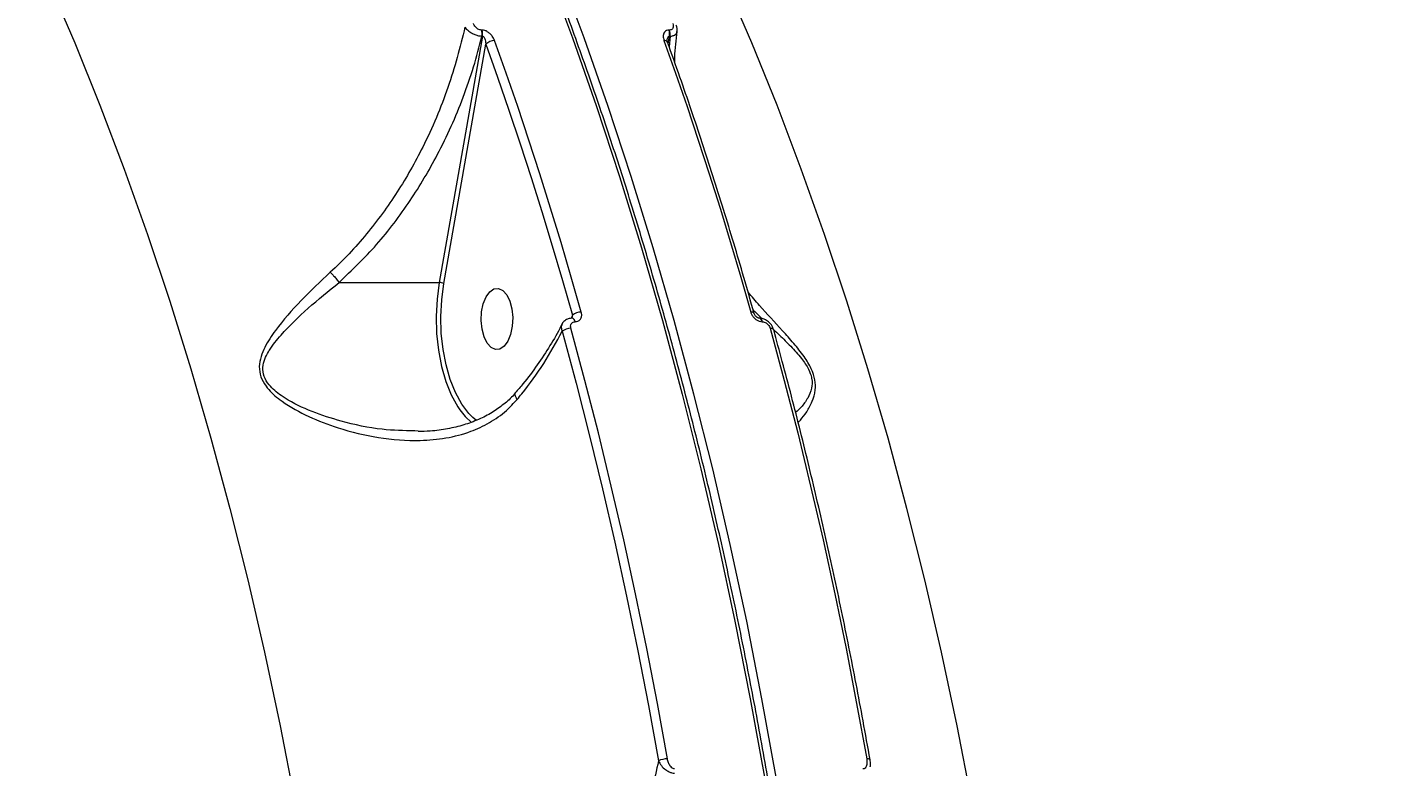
# Model space of a CAD drawing. Header units: millimetres. Extents: x -5238 to 5144, y -3542 to 5092.
# Drawn here: x 1457.7 to 1656.8, y 325.2 to 433.8 of the extents above; entities that cross this region are included whole.
import ezdxf

# ---------------------------------------------------------------- set-up
doc = ezdxf.new("R2010")
doc.units = ezdxf.units.MM
for name, color, linetype in [('DIKOM_ОБЪЕКТ', 7, 'Continuous'), ('DIKOM_РАЗМЕР_ЗОНА', 7, 'Continuous'), ('DIKOM_РАЗМЕР_ОБЪЕКТА', 7, 'Continuous')]:
    doc.layers.add(name, color=color, linetype=linetype)
doc.styles.add('style1', font='arial.ttf', dxfattribs={"width": 0.8})
doc.dimstyles.new('1-50', dxfattribs={"dimtxt": 300, "dimasz": 200, "dimexe": 100, "dimexo": 0, "dimgap": 100, "dimtad": 1, "dimtxsty": 'style1', "dimcen": 200, "dimclrd": 7, "dimclre": 7, "dimclrt": 7, "dimadec": 1, "dimazin": 2, "dimtfac": 1, "dimtmove": 0, "dimatfit": 2, "dimfxl": 0, "dimlwd": 25, "dimlwe": 18, "dimarcsym": 0})

# ---------------------------------------------------------------- blocks, each defined once
blk = doc.blocks.new('*D0')
at = {"layer": 'Defpoints', "color": 0, "transparency": 16777216}
for p in [(2469.51, 3229.24), (-4251.52, -643.28), (-419.57, -643.28)]:
    blk.add_point(p, dxfattribs=at)
at = {"layer": 'DIKOM_РАЗМЕР_ОБЪЕКТА', "color": 7, "lineweight": 18, "transparency": 16777216}
for p, q in [((2469.51, 3229.24), (-4351.52, 3229.24)), ((-419.57, -643.28), (-4351.52, -643.28))]:
    blk.add_line(p, q, dxfattribs=at)
at = {"layer": 'DIKOM_РАЗМЕР_ОБЪЕКТА', "color": 7, "lineweight": 25, "transparency": 16777216}
blk.add_line((-4251.52, 3029.24), (-4251.52, -443.28), dxfattribs=at)
at = {"layer": 'DIKOM_РАЗМЕР_ОБЪЕКТА', "color": 7, "transparency": 16777216}
for points in [[(-4284.86, 3029.24), (-4218.19, 3029.24), (-4251.52, 3229.24)], [(-4284.86, -443.28), (-4218.19, -443.28), (-4251.52, -643.28)]]:
    blk.add_solid(points, dxfattribs=at)
at = {"layer": 'DIKOM_РАЗМЕР_ОБЪЕКТА', "color": 7, "transparency": 16777216, "insert": (-4504.8, 1292.98), "char_height": 300, "attachment_point": 5, "rotation": 90, "style": 'style1'}
blk.add_mtext('3900', dxfattribs=at)
blk = doc.blocks.new('*D1')
at = {"layer": 'Defpoints', "color": 0, "transparency": 16777216}
for p in [(-4787.63, 5091.56), (3144.22, 5091.56), (-2554.16, -2403.28)]:
    blk.add_point(p, dxfattribs=at)
at = {"layer": 'DIKOM_РАЗМЕР_ЗОНА', "color": 7, "lineweight": 18, "transparency": 16777216}
for p, q in [((3144.22, 5091.56), (-4887.63, 5091.56)), ((-2554.16, -2403.28), (-4887.63, -2403.28))]:
    blk.add_line(p, q, dxfattribs=at)
at = {"layer": 'DIKOM_РАЗМЕР_ЗОНА', "color": 7, "lineweight": 25, "transparency": 16777216}
blk.add_line((-4787.63, -2203.28), (-4787.63, 4891.56), dxfattribs=at)
at = {"layer": 'DIKOM_РАЗМЕР_ЗОНА', "color": 7, "transparency": 16777216}
for points in [[(-4820.97, 4891.56), (-4754.3, 4891.56), (-4787.63, 5091.56)], [(-4820.97, -2203.28), (-4754.3, -2203.28), (-4787.63, -2403.28)]]:
    blk.add_solid(points, dxfattribs=at)
at = {"layer": 'DIKOM_РАЗМЕР_ЗОНА', "color": 7, "transparency": 16777216, "insert": (-5040.81, 1344.14), "char_height": 300, "attachment_point": 5, "rotation": 90, "style": 'style1'}
blk.add_mtext('7500', dxfattribs=at)
blk = doc.blocks.new('*D2')
at = {"layer": 'Defpoints', "color": 0, "transparency": 16777216}
for p in [(5144.22, 2720.02), (-4054.16, -903.28), (5144.22, -3441.88)]:
    blk.add_point(p, dxfattribs=at)
at = {"layer": 'DIKOM_РАЗМЕР_ЗОНА', "color": 7, "lineweight": 18, "transparency": 16777216}
for p, q in [((5144.22, 2720.02), (5144.22, -3541.88)), ((-4054.16, -903.28), (-4054.16, -3541.88))]:
    blk.add_line(p, q, dxfattribs=at)
at = {"layer": 'DIKOM_РАЗМЕР_ЗОНА', "color": 7, "lineweight": 25, "transparency": 16777216}
blk.add_line((-3854.16, -3441.88), (4944.22, -3441.88), dxfattribs=at)
at = {"layer": 'DIKOM_РАЗМЕР_ЗОНА', "color": 7, "transparency": 16777216}
for points in [[(-3854.16, -3408.54), (-3854.16, -3475.21), (-4054.16, -3441.88)], [(4944.22, -3408.54), (4944.22, -3475.21), (5144.22, -3441.88)]]:
    blk.add_solid(points, dxfattribs=at)
at = {"layer": 'DIKOM_РАЗМЕР_ЗОНА', "color": 7, "transparency": 16777216, "insert": (545.03, -3188.7), "char_height": 300, "attachment_point": 5, "style": 'style1'}
blk.add_mtext('9200', dxfattribs=at)
blk = doc.blocks.new('*D3')
at = {"layer": 'Defpoints', "color": 0, "transparency": 16777216}
for p in [(3889.93, 2956), (-2405.68, -161.05), (3889.93, -2949.28)]:
    blk.add_point(p, dxfattribs=at)
at = {"layer": 'DIKOM_РАЗМЕР_ОБЪЕКТА', "color": 7, "lineweight": 18, "transparency": 16777216}
for p, q in [((3889.93, 2956), (3889.93, -3049.28)), ((-2405.68, -161.05), (-2405.68, -3049.28))]:
    blk.add_line(p, q, dxfattribs=at)
at = {"layer": 'DIKOM_РАЗМЕР_ОБЪЕКТА', "color": 7, "lineweight": 25, "transparency": 16777216}
blk.add_line((-2205.68, -2949.28), (3689.93, -2949.28), dxfattribs=at)
at = {"layer": 'DIKOM_РАЗМЕР_ОБЪЕКТА', "color": 7, "transparency": 16777216}
for points in [[(-2205.68, -2915.95), (-2205.68, -2982.61), (-2405.68, -2949.28)], [(3689.93, -2915.95), (3689.93, -2982.61), (3889.93, -2949.28)]]:
    blk.add_solid(points, dxfattribs=at)
at = {"layer": 'DIKOM_РАЗМЕР_ОБЪЕКТА', "color": 7, "transparency": 16777216, "insert": (742.13, -2696.01), "char_height": 300, "attachment_point": 5, "style": 'style1'}
blk.add_mtext('6300', dxfattribs=at)

msp = doc.modelspace()

# ---------------------------------------------------------------- linework, layer by layer
at = {"layer": 'DIKOM_ОБЪЕКТ', "color": 7, "linetype": 'Continuous', "lineweight": 15}
for p, q in [((1524.503, 432.455), (1518.161, 396.301)), ((1524.436, 433.355), (1524.347, 433.355)), ((1524.414, 432.455), (1524.503, 432.455)), ((1551.738, 431.349), (1551.932, 432.455)), ((1551.954, 433.355), (1551.866, 433.355)), ((1552.021, 432.455), (1551.903, 430.884)), ((1551.932, 432.455), (1552.021, 432.455)), ((1518.834, 396.139), (1524.994, 431.26)), ((1503.452, 396.301), (1518.161, 396.301)), ((1537.692, 391.491), (1537.497, 391.046)), ((1537.658, 391.078), (1537.63, 391.078)), ((1538.083, 390.554), (1538.111, 390.554)), ((1565.116, 391.078), (1565.087, 391.078)), ((1565.541, 390.554), (1565.569, 390.554)), ((1523.641, 376.037), (1523.082, 376.506)), ((1515.073, 374.51), (1514.562, 374.534))]:
    msp.add_line(p, q, dxfattribs=at)
at = {"layer": 'DIKOM_ОБЪЕКТ', "color": 7, "linetype": 'Continuous', "lineweight": 15, "flags": 128}
for points in [[(1534.035, 442.067), (1537.715, 432.192), (1541.246, 422.114), (1544.625, 411.841), (1547.849, 401.382), (1550.915, 390.746), (1553.821, 379.941), (1556.565, 368.978), (1559.143, 357.864), (1561.554, 346.61), (1563.796, 335.224), (1565.866, 323.717), (1567.764, 312.099), (1569.488, 300.378), (1571.035, 288.565), (1572.406, 276.67), (1573.598, 264.703), (1574.61, 252.673), (1575.443, 240.592), (1576.094, 228.469), (1576.564, 216.314), (1576.852, 204.138), (1576.958, 191.95)], [(1578.673, 191.95), (1578.567, 204.138), (1578.278, 216.314), (1577.808, 228.469), (1577.157, 240.592), (1576.325, 252.673), (1575.312, 264.703), (1574.12, 276.67), (1572.75, 288.565), (1571.202, 300.378), (1569.479, 312.099), (1567.581, 323.717), (1565.51, 335.224), (1563.268, 346.61), (1560.857, 357.864), (1558.279, 368.978), (1555.535, 379.941), (1552.63, 390.746), (1549.563, 401.382), (1546.339, 411.841), (1542.961, 422.114), (1539.43, 432.192), (1535.749, 442.067)], [(1460.817, 440.432), (1464.666, 431.493), (1468.374, 422.331), (1471.935, 412.953), (1475.348, 403.369), (1478.608, 393.588), (1481.714, 383.618), (1484.661, 373.468), (1487.448, 363.149), (1490.071, 352.669), (1492.528, 342.04), (1494.817, 331.269), (1496.936, 320.368), (1498.883, 309.347), (1500.656, 298.215), (1502.253, 286.984), (1503.673, 275.663), (1504.914, 264.263), (1505.976, 252.796)], [(1605.322, 252.796), (1604.26, 264.263), (1603.019, 275.663), (1601.599, 286.984), (1600.002, 298.215), (1598.229, 309.347), (1596.282, 320.368), (1594.163, 331.269), (1591.874, 342.04), (1589.417, 352.669), (1586.793, 363.149), (1584.007, 373.468), (1581.06, 383.618), (1577.954, 393.588), (1574.694, 403.369), (1571.281, 412.953), (1567.719, 422.331), (1564.012, 431.493), (1560.162, 440.432)], [(1524.994, 431.26), (1526.705, 426.443), (1528.382, 421.58), (1530.023, 416.672), (1531.629, 411.72), (1533.199, 406.725), (1534.733, 401.688), (1536.231, 396.61), (1537.692, 391.491)], [(1539.001, 391.97), (1537.537, 397.1), (1536.035, 402.191), (1534.498, 407.24), (1532.924, 412.247), (1531.314, 417.211), (1529.669, 422.13), (1527.988, 427.005), (1526.273, 431.833)], [(1551.131, 431.833), (1552.846, 427.005), (1554.527, 422.13), (1556.172, 417.211), (1557.782, 412.247), (1559.356, 407.24), (1560.893, 402.191), (1562.395, 397.1), (1563.859, 391.97)], [(1518.161, 396.301), (1517.835, 393.858), (1517.704, 391.348), (1517.772, 388.828), (1518.037, 386.358), (1518.493, 383.996), (1519.129, 381.795), (1519.931, 379.809), (1520.878, 378.084), (1521.174, 377.643)], [(1523.082, 376.506), (1522.507, 377.093), (1521.468, 378.475), (1520.549, 380.148), (1519.772, 382.074), (1519.155, 384.208), (1518.713, 386.499), (1518.456, 388.894), (1518.39, 391.337), (1518.517, 393.771), (1518.834, 396.139)], [(1524.621, 393.198), (1525.029, 394.205), (1525.567, 394.948), (1526.19, 395.367), (1526.849, 395.428), (1527.49, 395.126), (1528.061, 394.485), (1528.516, 393.558), (1528.819, 392.42), (1528.944, 391.162), (1528.881, 389.887), (1528.636, 388.698), (1528.228, 387.691), (1527.691, 386.948), (1527.067, 386.529), (1526.408, 386.468), (1525.767, 386.77), (1525.196, 387.411), (1524.741, 388.338), (1524.438, 389.476), (1524.314, 390.734), (1524.376, 392.009), (1524.621, 393.198)], [(1536.197, 389.143), (1538.252, 381.521), (1540.227, 373.819), (1542.119, 366.04), (1543.929, 358.187), (1545.656, 350.263), (1547.298, 342.273), (1548.856, 334.218), (1550.328, 326.104)], [(1551.634, 326.403), (1550.159, 334.535), (1548.598, 342.607), (1546.952, 350.616), (1545.222, 358.557), (1543.408, 366.427), (1541.511, 374.223), (1539.532, 381.943), (1537.472, 389.581)], [(1566.719, 389.581), (1568.779, 381.943), (1570.757, 374.223), (1572.654, 366.427), (1574.468, 358.557), (1576.198, 350.616), (1577.844, 342.607), (1579.405, 334.535), (1580.881, 326.403)], [(1567.229, 389.375), (1567.224, 389.389), (1567.181, 389.455), (1567.105, 389.509), (1567.001, 389.548), (1566.87, 389.573), (1566.719, 389.581)], [(1521.174, 377.643), (1521.951, 376.659), (1522.892, 375.75)], [(1581.378, 326.253), (1581.372, 326.271), (1581.334, 326.316), (1581.262, 326.353), (1581.16, 326.38), (1581.032, 326.397), (1580.881, 326.403)]]:
    msp.add_lwpolyline(points, dxfattribs=at)
at = {"layer": 'DIKOM_ОБЪЕКТ', "color": 7, "linetype": 'Continuous', "lineweight": 15}
for centre, radius, start, end in [((1522.633, 432.775), 1.81, 349.82835, 18.69087), ((1522.721, 432.775), 1.81, 349.82629, 18.67783), ((1550.154, 432.775), 1.807, 349.80255, 18.70157), ((1550.242, 432.775), 1.807, 349.80255, 18.70157), ((1526.279, 430.107), 1.726, 90.1966, 138.10338), ((1551.211, 431.319), 0.52, 32.52862, 98.87145), ((1518.177, 394.883), 1.418, 62.4004, 90.62927), ((1537.488, 390.499), 0.597, 5.2804, 76.09136), ((1537.523, 390.502), 0.591, 5.04756, 77.39982), ((1538.991, 389.968), 2.002, 89.70337, 130.45455), ((1563.952, 391.467), 0.511, 35.14306, 100.4652), ((1564.95, 390.5), 0.593, 5.13276, 76.90926), ((1564.975, 390.499), 0.596, 5.22254, 76.28381), ((1537.476, 387.496), 2.085, 90.09569, 127.83764), ((1551.621, 323.456), 2.946, 89.73709, 116.03406)]:
    msp.add_arc(centre, radius, start, end, dxfattribs=at)
for points, knots in [([(1577.443, 191.949), (1577.436, 193.97), (1577.416, 199.829), (1577.258, 209.524), (1576.916, 221.023), (1576.409, 232.499), (1575.74, 243.944), (1574.91, 255.349), (1573.919, 266.706), (1572.768, 278.006), (1571.458, 289.241), (1569.989, 300.401), (1568.362, 311.48), (1566.58, 322.468), (1564.643, 333.357), (1562.553, 344.139), (1560.311, 354.806), (1557.919, 365.35), (1555.379, 375.763), (1552.692, 386.038), (1549.861, 396.165), (1546.887, 406.139), (1543.773, 415.951), (1540.522, 425.594), (1537.135, 435.061), (1533.615, 444.345), (1529.966, 453.438), (1526.188, 462.334), (1522.286, 471.026), (1518.262, 479.508), (1514.119, 487.773), (1509.86, 495.815), (1505.489, 503.628), (1501.008, 511.206), (1496.421, 518.544), (1491.731, 525.635), (1486.942, 532.474), (1482.058, 539.057), (1477.081, 545.378), (1472.016, 551.432), (1466.867, 557.215), (1461.636, 562.722), (1456.33, 567.95), (1450.95, 572.893), (1445.502, 577.549), (1439.989, 581.913), (1434.416, 585.983), (1428.787, 589.754), (1423.107, 593.228), (1417.378, 596.382), (1412.693, 598.751), (1409.905, 599.956), (1409.056, 600.323)], [0, 0, 0, 0, 0.0107474, 0.0311662, 0.0515854, 0.0720045, 0.0924238, 0.1128432, 0.1332627, 0.1536823, 0.1741021, 0.1945222, 0.2149425, 0.235363, 0.2557839, 0.276205, 0.2966265, 0.3170483, 0.3374705, 0.3578932, 0.3783163, 0.3987398, 0.419164, 0.4395885, 0.4600137, 0.4804392, 0.5008656, 0.5212925, 0.54172, 0.5621479, 0.5825766, 0.6030058, 0.6234355, 0.6438659, 0.6642965, 0.6847276, 0.705159, 0.7255904, 0.7460216, 0.7664526, 0.7868831, 0.8073125, 0.8277408, 0.8481673, 0.8685918, 0.8890133, 0.9094319, 0.9298469, 0.9502576, 0.9706631, 0.9910635, 1, 1, 1, 1]), ([(1524.347, 433.355), (1524.264, 433.363), (1524.096, 433.379), (1523.835, 433.501), (1523.588, 433.687), (1523.359, 433.946), (1523.232, 434.17), (1523.182, 434.301), (1523.175, 434.321)], [0, 0, 0, 0, 0.1672821, 0.3344467, 0.509136, 0.7130918, 0.9577797, 1, 1, 1, 1]), ([(1552.421, 434.321), (1552.459, 434.182), (1552.524, 433.936), (1552.457, 433.639), (1552.307, 433.447), (1552.123, 433.363), (1551.993, 433.357), (1551.954, 433.355)], [0, 0, 0, 0, 0.3025833, 0.5347158, 0.7255131, 0.9171265, 1, 1, 1, 1]), ([(1553.053, 433.157), (1553.067, 433.309), (1553.095, 433.624), (1552.974, 433.924), (1552.911, 434.079)], [0, 0, 0, 0, 0.4818083, 1, 1, 1, 1]), ([(1521.931, 433.784), (1521.186, 430.819), (1520.059, 426.338), (1517.774, 420.496), (1515.394, 415.32), (1512.093, 409.503), (1508.335, 404.336), (1504.956, 400.471), (1503.098, 398.693), (1502.169, 397.804)], [0, 0, 0, 0, 0.2227155, 0.3367338, 0.4507487, 0.631004, 0.8132771, 0.906646, 1, 1, 1, 1]), ([(1503.45, 396.302), (1505.336, 398.109), (1509.159, 401.77), (1513.94, 408.178), (1517.464, 414.088), (1519.953, 419.216), (1521.727, 423.531), (1523.252, 427.949), (1524.027, 430.953), (1524.414, 432.455)], [0, 0, 0, 0, 0.1852063, 0.3752213, 0.5580256, 0.6672717, 0.7765215, 0.8882589, 1, 1, 1, 1]), ([(1521.931, 433.784), (1521.949, 433.758), (1522.07, 433.584), (1522.365, 433.282), (1522.865, 432.933), (1523.386, 432.679), (1523.918, 432.504), (1524.248, 432.472), (1524.414, 432.455)], [0, 0, 0, 0, 0.0391561, 0.268345, 0.466394, 0.6436462, 0.8199193, 1, 1, 1, 1]), ([(1526.273, 431.833), (1526.262, 431.862), (1526.185, 432.068), (1525.985, 432.424), (1525.619, 432.835), (1525.228, 433.125), (1524.824, 433.317), (1524.565, 433.342), (1524.436, 433.355)], [0, 0, 0, 0, 0.0392292, 0.2872254, 0.495184, 0.6710096, 0.8353089, 1, 1, 1, 1]), ([(1524.503, 432.455), (1524.525, 432.452), (1524.569, 432.447), (1524.658, 432.389), (1524.759, 432.258), (1524.862, 432.03), (1524.947, 431.711), (1524.983, 431.443), (1524.993, 431.282), (1524.994, 431.26)], [0, 0, 0, 0, 0.0552437, 0.109874, 0.243731, 0.4176021, 0.6518161, 0.9518602, 1, 1, 1, 1]), ([(1551.866, 433.355), (1551.807, 433.352), (1551.603, 433.341), (1551.313, 433.206), (1551.077, 432.893), (1550.975, 432.425), (1551.076, 432.043), (1551.131, 431.833)], [0, 0, 0, 0, 0.0796386, 0.2757546, 0.4707946, 0.7104968, 1, 1, 1, 1]), ([(1551.606, 431.891), (1551.617, 431.961), (1551.64, 432.115), (1551.713, 432.288), (1551.798, 432.398), (1551.865, 432.447), (1551.912, 432.453), (1551.932, 432.455)], [0, 0, 0, 0, 0.2910932, 0.633922, 0.7759169, 0.9057488, 1, 1, 1, 1]), ([(1552.021, 432.455), (1552.1, 432.461), (1552.358, 432.479), (1552.71, 432.603), (1552.995, 432.84), (1553.028, 433.053), (1553.044, 433.153)], [0, 0, 0, 0, 0.1347042, 0.4434968, 0.7394657, 1, 1, 1, 1]), ([(1552.71, 428.612), (1552.715, 428.872), (1552.743, 430.371), (1552.921, 431.892), (1553.068, 433.15)], [0, 0, 0, 0, 0.1733354, 1, 1, 1, 1]), ([(1551.654, 431.597), (1551.646, 431.617), (1551.603, 431.719), (1551.594, 431.851), (1551.598, 431.878), (1551.6, 431.889)], [0, 0, 0, 0, 0.1246768, 0.6626557, 1, 1, 1, 1]), ([(1564.37, 391.762), (1563.867, 393.532), (1562.411, 398.667), (1559.891, 407.049), (1556.765, 416.845), (1554.002, 425.013), (1552.262, 429.884), (1551.65, 431.599)], [0, 0, 0, 0, 0.1293235, 0.3750435, 0.6207761, 0.8665134, 1, 1, 1, 1]), ([(1502.169, 397.804), (1500.717, 396.433), (1497.775, 393.654), (1494.56, 390.018), (1492.713, 387.238), (1491.951, 385.442), (1491.672, 383.987), (1491.897, 382.462), (1492.827, 380.795), (1494.041, 379.658), (1496.111, 378.114), (1499.009, 376.548), (1503.755, 374.732), (1509.268, 373.402), (1514.622, 372.984), (1519.176, 373.402), (1522.595, 374.285), (1525.581, 375.677), (1527.871, 377.276), (1529.088, 378.594), (1529.599, 379.146)], [0, 0, 0, 0, 0.0952093, 0.1929557, 0.2447995, 0.2710695, 0.2981706, 0.3242906, 0.3503883, 0.3910761, 0.4019419, 0.4719633, 0.543809, 0.6393956, 0.7378521, 0.7988548, 0.8613638, 0.9113745, 0.9628374, 1, 1, 1, 1]), ([(1514.562, 374.534), (1512.97, 374.561), (1509.347, 374.624), (1504.281, 375.75), (1499.478, 377.259), (1496.573, 378.654), (1494.48, 380.028), (1493.285, 381.013), (1492.372, 382.515), (1492.213, 383.846), (1492.52, 385.062), (1492.929, 385.872), (1493.665, 387.087), (1495.444, 389.275), (1498.834, 392.56), (1501.912, 395.054), (1503.452, 396.301)], [0, 0, 0, 0, 0.1084064, 0.246739, 0.3466588, 0.4462002, 0.4610774, 0.5155052, 0.5491796, 0.5827231, 0.6148763, 0.6472383, 0.6541117, 0.7260622, 0.8629791, 1, 1, 1, 1]), ([(1502.169, 397.804), (1502.218, 397.757), (1502.377, 397.602), (1502.693, 397.267), (1503.103, 396.788), (1503.334, 396.464), (1503.45, 396.302)], [0, 0, 0, 0, 0.1074418, 0.3494533, 0.674692, 1, 1, 1, 1]), ([(1503.452, 396.301), (1503.452, 396.301), (1503.451, 396.301), (1503.45, 396.301), (1503.45, 396.301), (1503.45, 396.302)], [0, 0, 0, 0, 0.4215695, 0.7769012, 1, 1, 1, 1]), ([(1570.816, 375.771), (1570.927, 375.878), (1571.346, 376.279), (1572.095, 377.315), (1572.89, 378.74), (1573.372, 380.31), (1573.358, 381.975), (1572.791, 383.713), (1571.65, 385.56), (1570.164, 387.406), (1567.932, 389.909), (1565.588, 392.388), (1564.031, 394.224), (1563.481, 394.873)], [0, 0, 0, 0, 0.0374699, 0.1409867, 0.244312, 0.3353915, 0.4002456, 0.4660427, 0.5394231, 0.6256227, 0.71416, 0.8989886, 1, 1, 1, 1]), ([(1564.222, 392.278), (1564.329, 392.17), (1564.738, 391.755), (1565.204, 391.319), (1565.547, 390.996)], [0, 0, 0, 0, 0.2611513, 1, 1, 1, 1]), ([(1537.632, 391.064), (1537.45, 391.054), (1537.062, 391.033), (1536.556, 390.721), (1536.242, 390.411), (1536.177, 390.204), (1536.173, 390.192)], [0, 0, 0, 0, 0.2979819, 0.6339872, 0.9792262, 1, 1, 1, 1]), ([(1537.472, 389.581), (1537.452, 389.696), (1537.41, 389.925), (1537.495, 390.229), (1537.68, 390.449), (1537.897, 390.544), (1538.04, 390.551), (1538.083, 390.554)], [0, 0, 0, 0, 0.2336267, 0.4673451, 0.6955213, 0.908724, 1, 1, 1, 1]), ([(1537.692, 391.491), (1537.688, 391.401), (1537.682, 391.238), (1537.625, 391.089), (1537.599, 391.023)], [0, 0, 0, 0, 0.5544082, 1, 1, 1, 1]), ([(1537.664, 391.075), (1537.668, 391.076), (1537.676, 391.079), (1537.66, 391.08), (1537.653, 391.08)], [0, 0, 0, 0, 0.5378829, 1, 1, 1, 1]), ([(1538.111, 390.554), (1538.175, 390.557), (1538.383, 390.567), (1538.701, 390.704), (1538.972, 391.022), (1539.095, 391.466), (1539.032, 391.802), (1539.001, 391.97)], [0, 0, 0, 0, 0.0931713, 0.3039183, 0.5302115, 0.7651679, 1, 1, 1, 1]), ([(1563.859, 391.97), (1563.907, 391.835), (1564.01, 391.546), (1564.305, 391.144), (1564.687, 390.816), (1565.117, 390.596), (1565.399, 390.568), (1565.541, 390.554)], [0, 0, 0, 0, 0.1890216, 0.4045231, 0.6068578, 0.803368, 1, 1, 1, 1]), ([(1565.086, 391.079), (1565.085, 391.078), (1565.079, 391.078), (1565.02, 391.084), (1564.917, 391.119), (1564.785, 391.192), (1564.643, 391.308), (1564.508, 391.466), (1564.41, 391.633), (1564.385, 391.722), (1564.375, 391.759)], [0, 0, 0, 0, 0.0209897, 0.1439788, 0.2598794, 0.3809347, 0.523472, 0.6829647, 0.8687826, 1, 1, 1, 1]), ([(1567.21, 389.372), (1567.152, 389.555), (1567.013, 389.99), (1566.526, 390.556), (1565.884, 390.949), (1565.384, 391.1), (1565.138, 391.073), (1565.116, 391.07)], [0, 0, 0, 0, 0.2011586, 0.4777676, 0.7367103, 0.9761021, 1, 1, 1, 1]), ([(1565.569, 390.554), (1565.665, 390.544), (1565.857, 390.524), (1566.149, 390.374), (1566.411, 390.15), (1566.615, 389.873), (1566.686, 389.674), (1566.719, 389.581)], [0, 0, 0, 0, 0.1952389, 0.3901078, 0.5933006, 0.8111694, 1, 1, 1, 1]), ([(1536.156, 390.194), (1536.109, 390.094), (1535.615, 389.04), (1534.429, 387.034), (1532.578, 384.208), (1530.86, 381.893), (1529.694, 380.556), (1529.312, 380.118)], [0, 0, 0, 0, 0.0293465, 0.3075732, 0.5862015, 0.8646821, 1, 1, 1, 1]), ([(1529.599, 379.146), (1529.823, 379.419), (1531.232, 381.135), (1533.65, 384.445), (1535.337, 387.556), (1536.197, 389.143)], [0, 0, 0, 0, 0.0849888, 0.5334691, 1, 1, 1, 1]), ([(1536.168, 390.19), (1536.114, 390.035), (1536.006, 389.722), (1536.133, 389.337), (1536.197, 389.143)], [0, 0, 0, 0, 0.4971121, 1, 1, 1, 1]), ([(1567.188, 389.431), (1567.491, 389.143), (1568.321, 388.354), (1569.744, 386.956), (1571.237, 385.328), (1572.339, 383.729), (1572.729, 382.658), (1572.895, 381.718), (1572.832, 380.584), (1572.217, 379.232), (1571.359, 378.065), (1570.723, 377.468), (1570.444, 377.207)], [0, 0, 0, 0, 0.072334, 0.1978846, 0.3256913, 0.4272638, 0.501645, 0.516325, 0.6053716, 0.7350967, 0.8839801, 1, 1, 1, 1]), ([(1581.378, 326.253), (1581.038, 328.163), (1580.052, 333.702), (1578.303, 342.79), (1576.081, 353.473), (1573.708, 364.033), (1571.185, 374.462), (1569.005, 382.892), (1567.652, 387.829), (1567.229, 389.375)], [0, 0, 0, 0, 0.0879775, 0.2551304, 0.422289, 0.5894516, 0.7566164, 0.9237846, 1, 1, 1, 1]), ([(1529.322, 380.126), (1529.249, 380.032), (1528.753, 379.391), (1527.615, 378.406), (1525.897, 377.172), (1523.928, 376.158), (1521.749, 375.357), (1519.368, 374.807), (1517.122, 374.482), (1515.658, 374.455), (1515.061, 374.444)], [0, 0, 0, 0, 0.0225658, 0.1535371, 0.2887932, 0.4312197, 0.579289, 0.7321695, 0.8907818, 1, 1, 1, 1]), ([(1529.599, 379.146), (1529.585, 379.166), (1529.473, 379.328), (1529.315, 379.623), (1529.237, 379.945), (1529.32, 380.053), (1529.356, 380.1)], [0, 0, 0, 0, 0.0465728, 0.3762399, 0.7310292, 1, 1, 1, 1]), ([(1550.328, 326.104), (1549.732, 323.374), (1548.541, 317.915), (1546.081, 309.744), (1543.138, 301.621), (1539.361, 292.953), (1535.437, 285.504), (1531.549, 279.284), (1528.293, 274.712), (1524.841, 270.456), (1522.272, 267.944), (1521.061, 266.76)], [0, 0, 0, 0, 0.1269749, 0.2539551, 0.3836726, 0.5133758, 0.674673, 0.756562, 0.8384278, 0.9238218, 1, 1, 1, 1]), ([(1550.328, 326.104), (1550.453, 325.868), (1550.699, 325.406), (1551.275, 324.849), (1551.823, 324.512), (1552.288, 324.332), (1552.557, 324.304), (1552.695, 324.29)], [0, 0, 0, 0, 0.2736181, 0.5372366, 0.7207868, 0.8565588, 1, 1, 1, 1]), ([(1552.696, 324.929), (1552.626, 324.937), (1552.487, 324.955), (1552.261, 325.102), (1552.006, 325.384), (1551.765, 325.839), (1551.679, 326.209), (1551.634, 326.403)], [0, 0, 0, 0, 0.1189668, 0.2374181, 0.412311, 0.6910214, 1, 1, 1, 1]), ([(1580.881, 326.403), (1580.909, 326.126), (1580.949, 325.728), (1580.818, 325.28), (1580.673, 325.062), (1580.503, 324.946), (1580.386, 324.934), (1580.334, 324.929)], [0, 0, 0, 0, 0.4370895, 0.6288865, 0.7909282, 0.9060552, 1, 1, 1, 1]), ([(1581.401, 325.231), (1581.409, 325.268), (1581.472, 325.558), (1581.443, 325.91), (1581.382, 326.211), (1581.374, 326.253)], [0, 0, 0, 0, 0.1131638, 0.8769609, 1, 1, 1, 1])]:
    msp.add_open_spline(points, degree=3, knots=knots, dxfattribs=at)

# ---------------------------------------------------------------- dimensions: what is measured, and where the dimension line sits
at = {"layer": 'DIKOM_РАЗМЕР_ЗОНА'}
dim = msp.add_linear_dim(base=(-4787.635, 5091.556), p1=(-2554.164, -2403.276), p2=(3144.22, 5091.556), angle=90, text='7500', dimstyle='1-50', dxfattribs=at)
dim.commit()
dim.dimension.update_dxf_attribs({"geometry": '*D1', "text_midpoint": (-4787.635, 1344.14), "dimtype": 160})
dim = msp.add_linear_dim(base=(5144.22, -3441.876), p1=(-4054.164, -903.276), p2=(5144.22, 2720.022), text='9200', dimstyle='1-50', dxfattribs=at)
dim.commit()
dim.dimension.update_dxf_attribs({"geometry": '*D2', "text_midpoint": (545.028, -3441.876), "dimtype": 160})
at = {"layer": 'DIKOM_РАЗМЕР_ОБЪЕКТА'}
dim = msp.add_linear_dim(base=(-4251.523, -643.276), p1=(2469.506, 3229.243), p2=(-419.568, -643.276), angle=90, text='3900', dimstyle='1-50', dxfattribs=at)
dim.commit()
dim.dimension.update_dxf_attribs({"geometry": '*D0', "text_midpoint": (-4251.523, 1292.984), "dimtype": 160})
dim = msp.add_linear_dim(base=(3889.931, -2949.281), p1=(-2405.679, -161.052), p2=(3889.931, 2956.002), text='6300', dimstyle='1-50', dxfattribs=at)
dim.commit()
dim.dimension.update_dxf_attribs({"geometry": '*D3', "text_midpoint": (742.126, -2949.281), "dimtype": 160})

doc.saveas('drawing.dxf')
